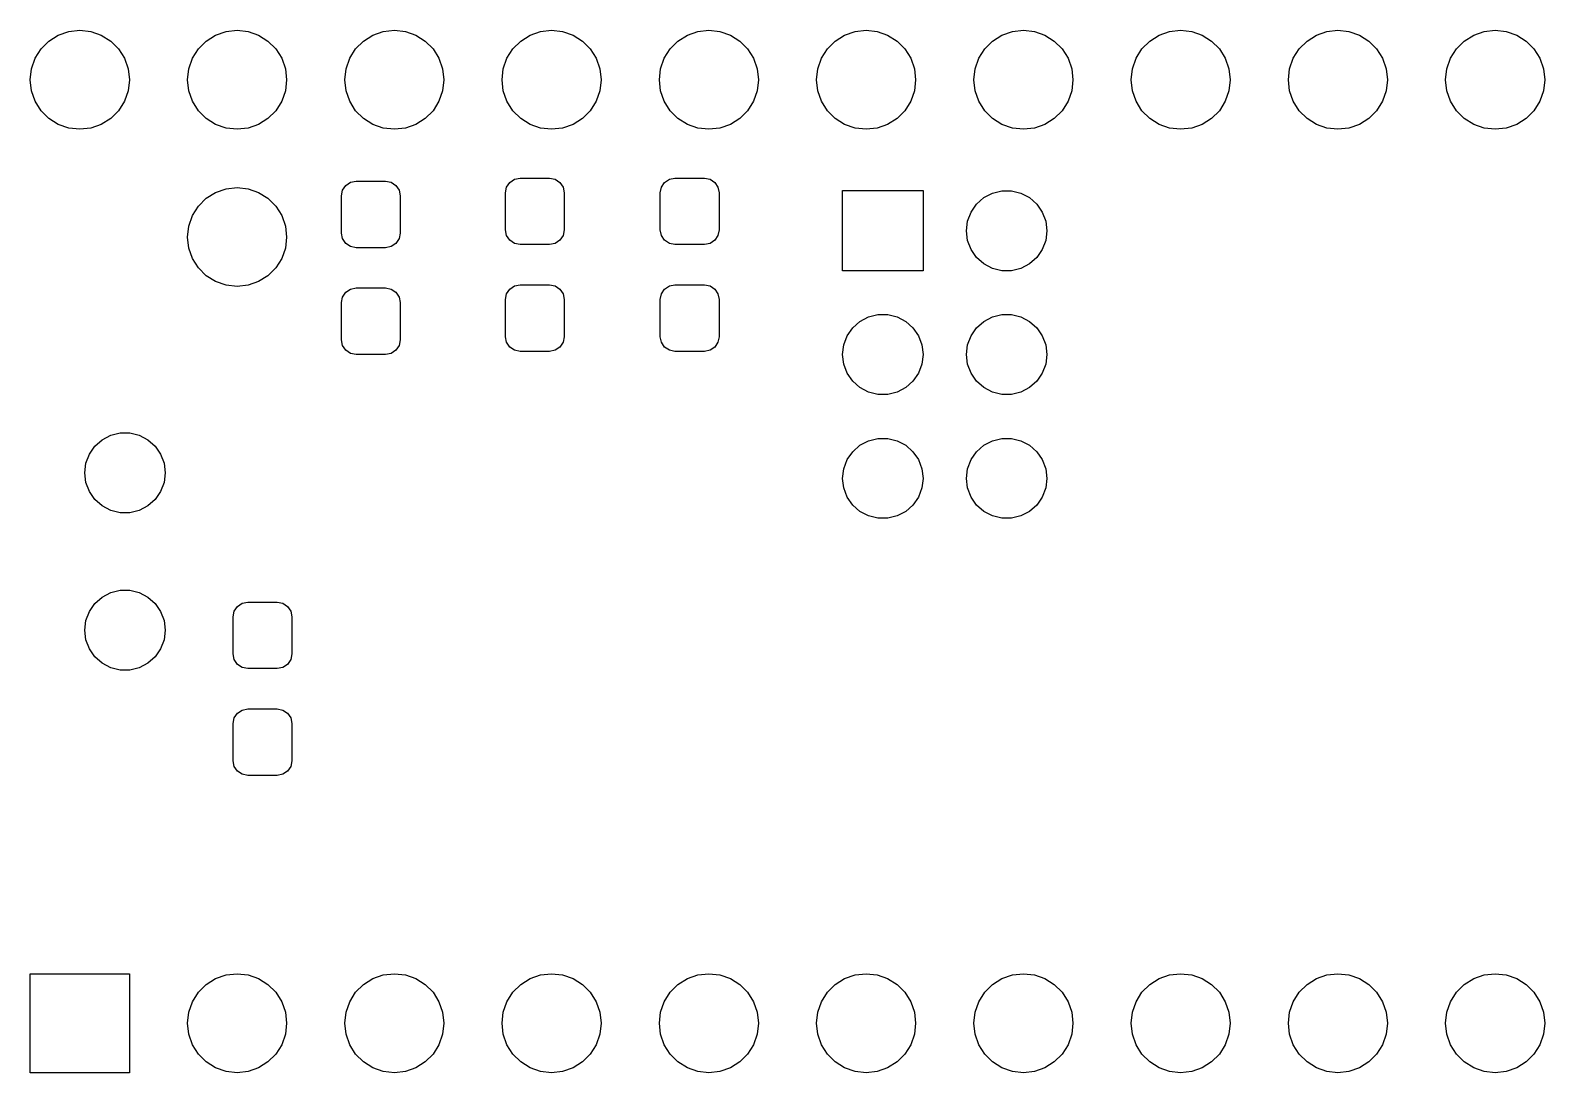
# Model space of a CAD drawing. Extents: x 281 to 540, y -238 to -79.
# Drawn here: x 280.81 to 305.27, y -162.8 to -145.96 of the extents above; entities that cross this region are included whole.
import ezdxf

# ---------------------------------------------------------------- set-up
doc = ezdxf.new("R2010")
doc.units = 0
doc.layers.add('BLACK', color=7, linetype='CONTINUOUS')

msp = doc.modelspace()

# ---------------------------------------------------------------- linework, layer by layer
at = {"layer": 'BLACK', "linetype": 'CONTINUOUS'}
for p, q in [((281.262893, -146.039225), (281.431983, -145.980058)), ((281.431983, -145.980058), (281.61, -145.96)), ((281.61, -145.96), (281.788017, -145.980058)), ((281.788017, -145.980058), (281.957107, -146.039225)), ((283.802893, -146.039225), (283.971983, -145.980058)), ((283.971983, -145.980058), (284.15, -145.96)), ((284.15, -145.96), (284.328017, -145.980058)), ((284.328017, -145.980058), (284.497107, -146.039225)), ((286.342893, -146.039225), (286.511983, -145.980058)), ((286.511983, -145.980058), (286.69, -145.96)), ((286.69, -145.96), (286.868017, -145.980058)), ((286.868017, -145.980058), (287.037107, -146.039225)), ((288.882893, -146.039225), (289.051983, -145.980058)), ((289.051983, -145.980058), (289.23, -145.96)), ((289.23, -145.96), (289.408017, -145.980058)), ((289.408017, -145.980058), (289.577107, -146.039225)), ((291.422893, -146.039225), (291.591983, -145.980058)), ((291.591983, -145.980058), (291.77, -145.96)), ((291.77, -145.96), (291.948017, -145.980058)), ((291.948017, -145.980058), (292.117107, -146.039225)), ((293.962893, -146.039225), (294.131983, -145.980058)), ((294.131983, -145.980058), (294.31, -145.96)), ((294.31, -145.96), (294.488017, -145.980058)), ((294.488017, -145.980058), (294.657107, -146.039225)), ((296.502893, -146.039225), (296.671983, -145.980058)), ((296.671983, -145.980058), (296.85, -145.96)), ((296.85, -145.96), (297.028017, -145.980058)), ((297.028017, -145.980058), (297.197107, -146.039225)), ((299.042893, -146.039225), (299.211983, -145.980058)), ((299.211983, -145.980058), (299.39, -145.96)), ((299.39, -145.96), (299.568017, -145.980058)), ((299.568017, -145.980058), (299.737107, -146.039225)), ((301.582893, -146.039225), (301.751983, -145.980058)), ((301.751983, -145.980058), (301.93, -145.96)), ((301.93, -145.96), (302.108017, -145.980058)), ((302.108017, -145.980058), (302.277107, -146.039225)), ((304.122893, -146.039225), (304.291983, -145.980058)), ((304.291983, -145.980058), (304.47, -145.96)), ((304.47, -145.96), (304.648017, -145.980058)), ((304.648017, -145.980058), (304.817107, -146.039225)), ((280.889225, -146.412893), (280.984535, -146.261208)), ((280.984535, -146.261208), (281.111208, -146.134535)), ((281.111208, -146.134535), (281.262893, -146.039225)), ((281.957107, -146.039225), (282.108792, -146.134535)), ((282.108792, -146.134535), (282.235465, -146.261208)), ((282.235465, -146.261208), (282.330775, -146.412893)), ((283.429225, -146.412893), (283.524535, -146.261208)), ((283.524535, -146.261208), (283.651208, -146.134535)), ((283.651208, -146.134535), (283.802893, -146.039225)), ((284.497107, -146.039225), (284.648792, -146.134535)), ((284.648792, -146.134535), (284.775465, -146.261208)), ((284.775465, -146.261208), (284.870775, -146.412893)), ((285.969225, -146.412893), (286.064535, -146.261208)), ((286.064535, -146.261208), (286.191208, -146.134535)), ((286.191208, -146.134535), (286.342893, -146.039225)), ((287.037107, -146.039225), (287.188792, -146.134535)), ((287.188792, -146.134535), (287.315465, -146.261208)), ((287.315465, -146.261208), (287.410775, -146.412893)), ((288.509225, -146.412893), (288.604535, -146.261208)), ((288.604535, -146.261208), (288.731208, -146.134535)), ((288.731208, -146.134535), (288.882893, -146.039225)), ((289.577107, -146.039225), (289.728792, -146.134535)), ((289.728792, -146.134535), (289.855465, -146.261208)), ((289.855465, -146.261208), (289.950775, -146.412893)), ((291.049225, -146.412893), (291.144535, -146.261208)), ((291.144535, -146.261208), (291.271208, -146.134535)), ((291.271208, -146.134535), (291.422893, -146.039225)), ((292.117107, -146.039225), (292.268792, -146.134535)), ((292.268792, -146.134535), (292.395465, -146.261208)), ((292.395465, -146.261208), (292.490775, -146.412893)), ((293.589225, -146.412893), (293.684535, -146.261208)), ((293.684535, -146.261208), (293.811208, -146.134535)), ((293.811208, -146.134535), (293.962893, -146.039225)), ((294.657107, -146.039225), (294.808792, -146.134535)), ((294.808792, -146.134535), (294.935465, -146.261208)), ((294.935465, -146.261208), (295.030775, -146.412893)), ((296.129225, -146.412893), (296.224535, -146.261208)), ((296.224535, -146.261208), (296.351208, -146.134535)), ((296.351208, -146.134535), (296.502893, -146.039225)), ((297.197107, -146.039225), (297.348792, -146.134535)), ((297.348792, -146.134535), (297.475465, -146.261208)), ((297.475465, -146.261208), (297.570775, -146.412893)), ((298.669225, -146.412893), (298.764535, -146.261208)), ((298.764535, -146.261208), (298.891208, -146.134535)), ((298.891208, -146.134535), (299.042893, -146.039225)), ((299.737107, -146.039225), (299.888792, -146.134535)), ((299.888792, -146.134535), (300.015465, -146.261208)), ((300.015465, -146.261208), (300.110775, -146.412893)), ((301.209225, -146.412893), (301.304535, -146.261208)), ((301.304535, -146.261208), (301.431208, -146.134535)), ((301.431208, -146.134535), (301.582893, -146.039225)), ((302.277107, -146.039225), (302.428792, -146.134535)), ((302.428792, -146.134535), (302.555465, -146.261208)), ((302.555465, -146.261208), (302.650775, -146.412893)), ((303.749225, -146.412893), (303.844535, -146.261208)), ((303.844535, -146.261208), (303.971208, -146.134535)), ((303.971208, -146.134535), (304.122893, -146.039225)), ((304.817107, -146.039225), (304.968792, -146.134535)), ((304.968792, -146.134535), (305.095465, -146.261208)), ((305.095465, -146.261208), (305.190775, -146.412893)), ((280.830058, -146.581983), (280.889225, -146.412893)), ((282.330775, -146.412893), (282.389942, -146.581983)), ((283.370058, -146.581983), (283.429225, -146.412893)), ((284.870775, -146.412893), (284.929942, -146.581983)), ((285.910058, -146.581983), (285.969225, -146.412893)), ((287.410775, -146.412893), (287.469942, -146.581983)), ((288.450058, -146.581983), (288.509225, -146.412893)), ((289.950775, -146.412893), (290.009942, -146.581983)), ((290.990058, -146.581983), (291.049225, -146.412893)), ((292.490775, -146.412893), (292.549942, -146.581983)), ((293.530058, -146.581983), (293.589225, -146.412893)), ((295.030775, -146.412893), (295.089942, -146.581983)), ((296.070058, -146.581983), (296.129225, -146.412893)), ((297.570775, -146.412893), (297.629942, -146.581983)), ((298.610058, -146.581983), (298.669225, -146.412893)), ((300.110775, -146.412893), (300.169942, -146.581983)), ((301.150058, -146.581983), (301.209225, -146.412893)), ((302.650775, -146.412893), (302.709942, -146.581983)), ((303.690058, -146.581983), (303.749225, -146.412893)), ((305.190775, -146.412893), (305.249942, -146.581983)), ((280.81, -146.76), (280.830058, -146.581983)), ((282.389942, -146.581983), (282.41, -146.76)), ((283.35, -146.76), (283.370058, -146.581983)), ((284.929942, -146.581983), (284.95, -146.76)), ((285.89, -146.76), (285.910058, -146.581983)), ((287.469942, -146.581983), (287.49, -146.76)), ((288.43, -146.76), (288.450058, -146.581983)), ((290.009942, -146.581983), (290.03, -146.76)), ((290.97, -146.76), (290.990058, -146.581983)), ((292.549942, -146.581983), (292.57, -146.76)), ((293.51, -146.76), (293.530058, -146.581983)), ((295.089942, -146.581983), (295.11, -146.76)), ((296.05, -146.76), (296.070058, -146.581983)), ((297.629942, -146.581983), (297.65, -146.76)), ((298.59, -146.76), (298.610058, -146.581983)), ((300.169942, -146.581983), (300.19, -146.76)), ((301.13, -146.76), (301.150058, -146.581983)), ((302.709942, -146.581983), (302.73, -146.76)), ((303.67, -146.76), (303.690058, -146.581983)), ((305.249942, -146.581983), (305.27, -146.76)), ((280.830058, -146.938017), (280.81, -146.76)), ((280.889225, -147.107107), (280.830058, -146.938017)), ((282.389942, -146.938017), (282.330775, -147.107107)), ((282.41, -146.76), (282.389942, -146.938017)), ((283.370058, -146.938017), (283.35, -146.76)), ((283.429225, -147.107107), (283.370058, -146.938017)), ((284.929942, -146.938017), (284.870775, -147.107107)), ((284.95, -146.76), (284.929942, -146.938017)), ((285.910058, -146.938017), (285.89, -146.76)), ((285.969225, -147.107107), (285.910058, -146.938017)), ((287.469942, -146.938017), (287.410775, -147.107107)), ((287.49, -146.76), (287.469942, -146.938017)), ((288.450058, -146.938017), (288.43, -146.76)), ((288.509225, -147.107107), (288.450058, -146.938017)), ((290.009942, -146.938017), (289.950775, -147.107107)), ((290.03, -146.76), (290.009942, -146.938017)), ((290.990058, -146.938017), (290.97, -146.76)), ((291.049225, -147.107107), (290.990058, -146.938017)), ((292.549942, -146.938017), (292.490775, -147.107107)), ((292.57, -146.76), (292.549942, -146.938017)), ((293.530058, -146.938017), (293.51, -146.76)), ((293.589225, -147.107107), (293.530058, -146.938017)), ((295.089942, -146.938017), (295.030775, -147.107107)), ((295.11, -146.76), (295.089942, -146.938017)), ((296.070058, -146.938017), (296.05, -146.76)), ((296.129225, -147.107107), (296.070058, -146.938017)), ((297.629942, -146.938017), (297.570775, -147.107107)), ((297.65, -146.76), (297.629942, -146.938017)), ((298.610058, -146.938017), (298.59, -146.76)), ((298.669225, -147.107107), (298.610058, -146.938017)), ((300.169942, -146.938017), (300.110775, -147.107107)), ((300.19, -146.76), (300.169942, -146.938017)), ((301.150058, -146.938017), (301.13, -146.76)), ((301.209225, -147.107107), (301.150058, -146.938017)), ((302.709942, -146.938017), (302.650775, -147.107107)), ((302.73, -146.76), (302.709942, -146.938017)), ((303.690058, -146.938017), (303.67, -146.76)), ((303.749225, -147.107107), (303.690058, -146.938017)), ((305.249942, -146.938017), (305.190775, -147.107107)), ((305.27, -146.76), (305.249942, -146.938017)), ((280.984535, -147.258792), (280.889225, -147.107107)), ((282.330775, -147.107107), (282.235465, -147.258792)), ((283.524535, -147.258792), (283.429225, -147.107107)), ((284.870775, -147.107107), (284.775465, -147.258792)), ((286.064535, -147.258792), (285.969225, -147.107107)), ((287.410775, -147.107107), (287.315465, -147.258792)), ((288.604535, -147.258792), (288.509225, -147.107107)), ((289.950775, -147.107107), (289.855465, -147.258792)), ((291.144535, -147.258792), (291.049225, -147.107107)), ((292.490775, -147.107107), (292.395465, -147.258792)), ((293.684535, -147.258792), (293.589225, -147.107107)), ((295.030775, -147.107107), (294.935465, -147.258792)), ((296.224535, -147.258792), (296.129225, -147.107107)), ((297.570775, -147.107107), (297.475465, -147.258792)), ((298.764535, -147.258792), (298.669225, -147.107107)), ((300.110775, -147.107107), (300.015465, -147.258792)), ((301.304535, -147.258792), (301.209225, -147.107107)), ((302.650775, -147.107107), (302.555465, -147.258792)), ((303.844535, -147.258792), (303.749225, -147.107107)), ((305.190775, -147.107107), (305.095465, -147.258792)), ((281.111208, -147.385465), (280.984535, -147.258792)), ((281.262893, -147.480775), (281.111208, -147.385465)), ((281.431983, -147.539942), (281.262893, -147.480775)), ((281.957107, -147.480775), (281.788017, -147.539942)), ((282.108792, -147.385465), (281.957107, -147.480775)), ((282.235465, -147.258792), (282.108792, -147.385465)), ((283.651208, -147.385465), (283.524535, -147.258792)), ((283.802893, -147.480775), (283.651208, -147.385465)), ((283.971983, -147.539942), (283.802893, -147.480775)), ((284.497107, -147.480775), (284.328017, -147.539942)), ((284.648792, -147.385465), (284.497107, -147.480775)), ((284.775465, -147.258792), (284.648792, -147.385465)), ((286.191208, -147.385465), (286.064535, -147.258792)), ((286.342893, -147.480775), (286.191208, -147.385465)), ((286.511983, -147.539942), (286.342893, -147.480775)), ((287.037107, -147.480775), (286.868017, -147.539942)), ((287.188792, -147.385465), (287.037107, -147.480775)), ((287.315465, -147.258792), (287.188792, -147.385465)), ((288.731208, -147.385465), (288.604535, -147.258792)), ((288.882893, -147.480775), (288.731208, -147.385465)), ((289.051983, -147.539942), (288.882893, -147.480775)), ((289.577107, -147.480775), (289.408017, -147.539942)), ((289.728792, -147.385465), (289.577107, -147.480775)), ((289.855465, -147.258792), (289.728792, -147.385465)), ((291.271208, -147.385465), (291.144535, -147.258792)), ((291.422893, -147.480775), (291.271208, -147.385465)), ((291.591983, -147.539942), (291.422893, -147.480775)), ((292.117107, -147.480775), (291.948017, -147.539942)), ((292.268792, -147.385465), (292.117107, -147.480775)), ((292.395465, -147.258792), (292.268792, -147.385465)), ((293.811208, -147.385465), (293.684535, -147.258792)), ((293.962893, -147.480775), (293.811208, -147.385465)), ((294.131983, -147.539942), (293.962893, -147.480775)), ((294.657107, -147.480775), (294.488017, -147.539942)), ((294.808792, -147.385465), (294.657107, -147.480775)), ((294.935465, -147.258792), (294.808792, -147.385465)), ((296.351208, -147.385465), (296.224535, -147.258792)), ((296.502893, -147.480775), (296.351208, -147.385465)), ((296.671983, -147.539942), (296.502893, -147.480775)), ((297.197107, -147.480775), (297.028017, -147.539942)), ((297.348792, -147.385465), (297.197107, -147.480775)), ((297.475465, -147.258792), (297.348792, -147.385465)), ((298.891208, -147.385465), (298.764535, -147.258792)), ((299.042893, -147.480775), (298.891208, -147.385465)), ((299.211983, -147.539942), (299.042893, -147.480775)), ((299.737107, -147.480775), (299.568017, -147.539942)), ((299.888792, -147.385465), (299.737107, -147.480775)), ((300.015465, -147.258792), (299.888792, -147.385465)), ((301.431208, -147.385465), (301.304535, -147.258792)), ((301.582893, -147.480775), (301.431208, -147.385465)), ((301.751983, -147.539942), (301.582893, -147.480775)), ((302.277107, -147.480775), (302.108017, -147.539942)), ((302.428792, -147.385465), (302.277107, -147.480775)), ((302.555465, -147.258792), (302.428792, -147.385465)), ((303.971208, -147.385465), (303.844535, -147.258792)), ((304.122893, -147.480775), (303.971208, -147.385465)), ((304.291983, -147.539942), (304.122893, -147.480775)), ((304.817107, -147.480775), (304.648017, -147.539942)), ((304.968792, -147.385465), (304.817107, -147.480775)), ((305.095465, -147.258792), (304.968792, -147.385465)), ((281.61, -147.56), (281.431983, -147.539942)), ((281.788017, -147.539942), (281.61, -147.56)), ((284.15, -147.56), (283.971983, -147.539942)), ((284.328017, -147.539942), (284.15, -147.56)), ((286.69, -147.56), (286.511983, -147.539942)), ((286.868017, -147.539942), (286.69, -147.56)), ((289.23, -147.56), (289.051983, -147.539942)), ((289.408017, -147.539942), (289.23, -147.56)), ((291.77, -147.56), (291.591983, -147.539942)), ((291.948017, -147.539942), (291.77, -147.56)), ((294.31, -147.56), (294.131983, -147.539942)), ((294.488017, -147.539942), (294.31, -147.56)), ((296.85, -147.56), (296.671983, -147.539942)), ((297.028017, -147.539942), (296.85, -147.56)), ((299.39, -147.56), (299.211983, -147.539942)), ((299.568017, -147.539942), (299.39, -147.56)), ((301.93, -147.56), (301.751983, -147.539942)), ((302.108017, -147.539942), (301.93, -147.56)), ((304.47, -147.56), (304.291983, -147.539942)), ((304.648017, -147.539942), (304.47, -147.56)), ((285.853079, -148.544113), (285.904562, -148.467062)), ((285.904562, -148.467062), (285.981613, -148.415579)), ((285.981613, -148.415579), (286.0725, -148.3975)), ((286.0725, -148.3975), (286.5475, -148.3975)), ((286.5475, -148.3975), (286.638387, -148.415579)), ((286.638387, -148.415579), (286.715438, -148.467062)), ((286.715438, -148.467062), (286.766921, -148.544113)), ((288.503079, -148.494113), (288.554562, -148.417062)), ((288.554562, -148.417062), (288.631613, -148.365579)), ((288.631613, -148.365579), (288.7225, -148.3475)), ((288.7225, -148.3475), (289.1975, -148.3475)), ((289.1975, -148.3475), (289.288387, -148.365579)), ((289.288387, -148.365579), (289.365438, -148.417062)), ((289.365438, -148.417062), (289.416921, -148.494113)), ((291.003079, -148.494113), (291.054562, -148.417062)), ((291.054562, -148.417062), (291.131613, -148.365579)), ((291.131613, -148.365579), (291.2225, -148.3475)), ((291.2225, -148.3475), (291.6975, -148.3475)), ((291.6975, -148.3475), (291.788387, -148.365579)), ((291.788387, -148.365579), (291.865438, -148.417062)), ((291.865438, -148.417062), (291.916921, -148.494113)), ((283.524535, -148.801208), (283.651208, -148.674535)), ((283.651208, -148.674535), (283.802893, -148.579225)), ((283.802893, -148.579225), (283.971983, -148.520058)), ((283.971983, -148.520058), (284.15, -148.5)), ((284.15, -148.5), (284.328017, -148.520058)), ((284.328017, -148.520058), (284.497107, -148.579225)), ((284.497107, -148.579225), (284.648792, -148.674535)), ((284.648792, -148.674535), (284.775465, -148.801208)), ((285.835, -148.635), (285.853079, -148.544113)), ((285.835, -149.235), (285.835, -148.635)), ((286.766921, -148.544113), (286.785, -148.635)), ((286.785, -148.635), (286.785, -149.235)), ((288.485, -148.585), (288.503079, -148.494113)), ((288.485, -149.185), (288.485, -148.585)), ((289.416921, -148.494113), (289.435, -148.585)), ((289.435, -148.585), (289.435, -149.185)), ((290.985, -148.585), (291.003079, -148.494113)), ((290.985, -149.185), (290.985, -148.585)), ((291.916921, -148.494113), (291.935, -148.585)), ((291.935, -148.585), (291.935, -149.185)), ((293.93, -149.8484), (293.93, -148.5484)), ((293.93, -148.5484), (295.23, -148.5484)), ((295.23, -148.5484), (295.23, -149.8484)), ((296.093468, -148.76737), (296.210758, -148.66346)), ((296.210758, -148.66346), (296.349507, -148.590639)), ((296.349507, -148.590639), (296.501651, -148.553139)), ((296.501651, -148.553139), (296.658349, -148.553139)), ((296.658349, -148.553139), (296.810493, -148.590639)), ((296.810493, -148.590639), (296.949242, -148.66346)), ((296.949242, -148.66346), (297.066532, -148.76737)), ((283.370058, -149.121983), (283.429225, -148.952893)), ((283.429225, -148.952893), (283.524535, -148.801208)), ((284.775465, -148.801208), (284.870775, -148.952893)), ((284.870775, -148.952893), (284.929942, -149.121983)), ((295.948888, -149.042845), (296.004454, -148.89633)), ((296.004454, -148.89633), (296.093468, -148.76737)), ((297.066532, -148.76737), (297.155546, -148.89633)), ((297.155546, -148.89633), (297.211112, -149.042845)), ((283.35, -149.3), (283.370058, -149.121983)), ((284.929942, -149.121983), (284.95, -149.3)), ((288.503079, -149.275887), (288.485, -149.185)), ((289.435, -149.185), (289.416921, -149.275887)), ((291.003079, -149.275887), (290.985, -149.185)), ((291.935, -149.185), (291.916921, -149.275887)), ((295.93, -149.1984), (295.948888, -149.042845)), ((295.948888, -149.353955), (295.93, -149.1984)), ((297.211112, -149.042845), (297.23, -149.1984)), ((297.23, -149.1984), (297.211112, -149.353955)), ((283.370058, -149.478017), (283.35, -149.3)), ((284.95, -149.3), (284.929942, -149.478017)), ((285.853079, -149.325887), (285.835, -149.235)), ((285.904562, -149.402938), (285.853079, -149.325887)), ((285.981613, -149.454421), (285.904562, -149.402938)), ((286.715438, -149.402938), (286.638387, -149.454421)), ((286.766921, -149.325887), (286.715438, -149.402938)), ((286.785, -149.235), (286.766921, -149.325887)), ((288.554562, -149.352938), (288.503079, -149.275887)), ((288.631613, -149.404421), (288.554562, -149.352938)), ((288.7225, -149.4225), (288.631613, -149.404421)), ((289.1975, -149.4225), (288.7225, -149.4225)), ((289.288387, -149.404421), (289.1975, -149.4225)), ((289.365438, -149.352938), (289.288387, -149.404421)), ((289.416921, -149.275887), (289.365438, -149.352938)), ((291.054562, -149.352938), (291.003079, -149.275887)), ((291.131613, -149.404421), (291.054562, -149.352938)), ((291.2225, -149.4225), (291.131613, -149.404421)), ((291.6975, -149.4225), (291.2225, -149.4225)), ((291.788387, -149.404421), (291.6975, -149.4225)), ((291.865438, -149.352938), (291.788387, -149.404421)), ((291.916921, -149.275887), (291.865438, -149.352938)), ((296.004454, -149.50047), (295.948888, -149.353955)), ((297.211112, -149.353955), (297.155546, -149.50047)), ((283.429225, -149.647107), (283.370058, -149.478017)), ((283.524535, -149.798792), (283.429225, -149.647107)), ((284.870775, -149.647107), (284.775465, -149.798792)), ((284.929942, -149.478017), (284.870775, -149.647107)), ((286.0725, -149.4725), (285.981613, -149.454421)), ((286.5475, -149.4725), (286.0725, -149.4725)), ((286.638387, -149.454421), (286.5475, -149.4725)), ((296.093468, -149.62943), (296.004454, -149.50047)), ((296.210758, -149.73334), (296.093468, -149.62943)), ((297.066532, -149.62943), (296.949242, -149.73334)), ((297.155546, -149.50047), (297.066532, -149.62943)), ((283.651208, -149.925465), (283.524535, -149.798792)), ((283.802893, -150.020775), (283.651208, -149.925465)), ((284.648792, -149.925465), (284.497107, -150.020775)), ((284.775465, -149.798792), (284.648792, -149.925465)), ((295.23, -149.8484), (293.93, -149.8484)), ((296.349507, -149.806161), (296.210758, -149.73334)), ((296.501651, -149.843661), (296.349507, -149.806161)), ((296.658349, -149.843661), (296.501651, -149.843661)), ((296.810493, -149.806161), (296.658349, -149.843661)), ((296.949242, -149.73334), (296.810493, -149.806161)), ((283.971983, -150.079942), (283.802893, -150.020775)), ((284.15, -150.1), (283.971983, -150.079942)), ((284.328017, -150.079942), (284.15, -150.1)), ((284.497107, -150.020775), (284.328017, -150.079942)), ((285.904562, -150.192062), (285.981613, -150.140579)), ((285.981613, -150.140579), (286.0725, -150.1225)), ((286.0725, -150.1225), (286.5475, -150.1225)), ((286.5475, -150.1225), (286.638387, -150.140579)), ((286.638387, -150.140579), (286.715438, -150.192062)), ((288.503079, -150.219113), (288.554562, -150.142062)), ((288.554562, -150.142062), (288.631613, -150.090579)), ((288.631613, -150.090579), (288.7225, -150.0725)), ((288.7225, -150.0725), (289.1975, -150.0725)), ((289.1975, -150.0725), (289.288387, -150.090579)), ((289.288387, -150.090579), (289.365438, -150.142062)), ((289.365438, -150.142062), (289.416921, -150.219113)), ((291.003079, -150.219113), (291.054562, -150.142062)), ((291.054562, -150.142062), (291.131613, -150.090579)), ((291.131613, -150.090579), (291.2225, -150.0725)), ((291.2225, -150.0725), (291.6975, -150.0725)), ((291.6975, -150.0725), (291.788387, -150.090579)), ((291.788387, -150.090579), (291.865438, -150.142062)), ((291.865438, -150.142062), (291.916921, -150.219113)), ((285.835, -150.36), (285.853079, -150.269113)), ((285.835, -150.96), (285.835, -150.36)), ((285.853079, -150.269113), (285.904562, -150.192062)), ((286.715438, -150.192062), (286.766921, -150.269113)), ((286.766921, -150.269113), (286.785, -150.36)), ((286.785, -150.36), (286.785, -150.96)), ((288.485, -150.31), (288.503079, -150.219113)), ((288.485, -150.91), (288.485, -150.31)), ((289.416921, -150.219113), (289.435, -150.31)), ((289.435, -150.31), (289.435, -150.91)), ((290.985, -150.31), (291.003079, -150.219113)), ((290.985, -150.91), (290.985, -150.31)), ((291.916921, -150.219113), (291.935, -150.31)), ((291.935, -150.31), (291.935, -150.91)), ((294.093468, -150.76737), (294.210758, -150.66346)), ((294.210758, -150.66346), (294.349507, -150.590639)), ((294.349507, -150.590639), (294.501651, -150.553139)), ((294.501651, -150.553139), (294.658349, -150.553139)), ((294.658349, -150.553139), (294.810493, -150.590639)), ((294.810493, -150.590639), (294.949242, -150.66346)), ((294.949242, -150.66346), (295.066532, -150.76737)), ((296.093468, -150.76737), (296.210758, -150.66346)), ((296.210758, -150.66346), (296.349507, -150.590639)), ((296.349507, -150.590639), (296.501651, -150.553139)), ((296.501651, -150.553139), (296.658349, -150.553139)), ((296.658349, -150.553139), (296.810493, -150.590639)), ((296.810493, -150.590639), (296.949242, -150.66346)), ((296.949242, -150.66346), (297.066532, -150.76737)), ((288.503079, -151.000887), (288.485, -150.91)), ((289.435, -150.91), (289.416921, -151.000887)), ((291.003079, -151.000887), (290.985, -150.91)), ((291.935, -150.91), (291.916921, -151.000887)), ((293.948888, -151.042845), (294.004454, -150.89633)), ((294.004454, -150.89633), (294.093468, -150.76737)), ((295.066532, -150.76737), (295.155546, -150.89633)), ((295.155546, -150.89633), (295.211112, -151.042845)), ((295.948888, -151.042845), (296.004454, -150.89633)), ((296.004454, -150.89633), (296.093468, -150.76737)), ((297.066532, -150.76737), (297.155546, -150.89633)), ((297.155546, -150.89633), (297.211112, -151.042845)), ((285.853079, -151.050887), (285.835, -150.96)), ((285.904562, -151.127938), (285.853079, -151.050887)), ((285.981613, -151.179421), (285.904562, -151.127938)), ((286.715438, -151.127938), (286.638387, -151.179421)), ((286.766921, -151.050887), (286.715438, -151.127938)), ((286.785, -150.96), (286.766921, -151.050887)), ((288.554562, -151.077938), (288.503079, -151.000887)), ((288.631613, -151.129421), (288.554562, -151.077938)), ((288.7225, -151.1475), (288.631613, -151.129421)), ((289.1975, -151.1475), (288.7225, -151.1475)), ((289.288387, -151.129421), (289.1975, -151.1475)), ((289.365438, -151.077938), (289.288387, -151.129421)), ((289.416921, -151.000887), (289.365438, -151.077938)), ((291.054562, -151.077938), (291.003079, -151.000887)), ((291.131613, -151.129421), (291.054562, -151.077938)), ((291.2225, -151.1475), (291.131613, -151.129421)), ((291.6975, -151.1475), (291.2225, -151.1475)), ((291.788387, -151.129421), (291.6975, -151.1475)), ((291.865438, -151.077938), (291.788387, -151.129421)), ((291.916921, -151.000887), (291.865438, -151.077938)), ((293.93, -151.1984), (293.948888, -151.042845)), ((295.211112, -151.042845), (295.23, -151.1984)), ((295.93, -151.1984), (295.948888, -151.042845)), ((297.211112, -151.042845), (297.23, -151.1984)), ((286.0725, -151.1975), (285.981613, -151.179421)), ((286.5475, -151.1975), (286.0725, -151.1975)), ((286.638387, -151.179421), (286.5475, -151.1975)), ((293.948888, -151.353955), (293.93, -151.1984)), ((294.004454, -151.50047), (293.948888, -151.353955)), ((295.211112, -151.353955), (295.155546, -151.50047)), ((295.23, -151.1984), (295.211112, -151.353955)), ((295.948888, -151.353955), (295.93, -151.1984)), ((296.004454, -151.50047), (295.948888, -151.353955)), ((297.211112, -151.353955), (297.155546, -151.50047)), ((297.23, -151.1984), (297.211112, -151.353955)), ((294.093468, -151.62943), (294.004454, -151.50047)), ((294.210758, -151.73334), (294.093468, -151.62943)), ((295.066532, -151.62943), (294.949242, -151.73334)), ((295.155546, -151.50047), (295.066532, -151.62943)), ((296.093468, -151.62943), (296.004454, -151.50047)), ((296.210758, -151.73334), (296.093468, -151.62943)), ((297.066532, -151.62943), (296.949242, -151.73334)), ((297.155546, -151.50047), (297.066532, -151.62943)), ((294.349507, -151.806161), (294.210758, -151.73334)), ((294.501651, -151.843661), (294.349507, -151.806161)), ((294.658349, -151.843661), (294.501651, -151.843661)), ((294.810493, -151.806161), (294.658349, -151.843661)), ((294.949242, -151.73334), (294.810493, -151.806161)), ((296.349507, -151.806161), (296.210758, -151.73334)), ((296.501651, -151.843661), (296.349507, -151.806161)), ((296.658349, -151.843661), (296.501651, -151.843661)), ((296.810493, -151.806161), (296.658349, -151.843661)), ((296.949242, -151.73334), (296.810493, -151.806161)), ((281.853468, -152.67897), (281.970758, -152.57506)), ((281.970758, -152.57506), (282.109507, -152.502239)), ((282.109507, -152.502239), (282.261651, -152.464739)), ((282.261651, -152.464739), (282.418349, -152.464739)), ((282.418349, -152.464739), (282.570493, -152.502239)), ((282.570493, -152.502239), (282.709242, -152.57506)), ((282.709242, -152.57506), (282.826532, -152.67897)), ((294.210758, -152.66346), (294.349507, -152.590639)), ((294.349507, -152.590639), (294.501651, -152.553139)), ((294.501651, -152.553139), (294.658349, -152.553139)), ((294.658349, -152.553139), (294.810493, -152.590639)), ((294.810493, -152.590639), (294.949242, -152.66346)), ((296.210758, -152.66346), (296.349507, -152.590639)), ((296.349507, -152.590639), (296.501651, -152.553139)), ((296.501651, -152.553139), (296.658349, -152.553139)), ((296.658349, -152.553139), (296.810493, -152.590639)), ((296.810493, -152.590639), (296.949242, -152.66346)), ((281.708888, -152.954445), (281.764454, -152.80793)), ((281.764454, -152.80793), (281.853468, -152.67897)), ((282.826532, -152.67897), (282.915546, -152.80793)), ((282.915546, -152.80793), (282.971112, -152.954445)), ((294.004454, -152.89633), (294.093468, -152.76737)), ((294.093468, -152.76737), (294.210758, -152.66346)), ((294.949242, -152.66346), (295.066532, -152.76737)), ((295.066532, -152.76737), (295.155546, -152.89633)), ((296.004454, -152.89633), (296.093468, -152.76737)), ((296.093468, -152.76737), (296.210758, -152.66346)), ((296.949242, -152.66346), (297.066532, -152.76737)), ((297.066532, -152.76737), (297.155546, -152.89633)), ((281.69, -153.11), (281.708888, -152.954445)), ((281.708888, -153.265555), (281.69, -153.11)), ((282.971112, -152.954445), (282.99, -153.11)), ((282.99, -153.11), (282.971112, -153.265555)), ((293.93, -153.1984), (293.948888, -153.042845)), ((293.948888, -153.042845), (294.004454, -152.89633)), ((295.155546, -152.89633), (295.211112, -153.042845)), ((295.211112, -153.042845), (295.23, -153.1984)), ((295.93, -153.1984), (295.948888, -153.042845)), ((295.948888, -153.042845), (296.004454, -152.89633)), ((297.155546, -152.89633), (297.211112, -153.042845)), ((297.211112, -153.042845), (297.23, -153.1984)), ((281.764454, -153.41207), (281.708888, -153.265555)), ((282.971112, -153.265555), (282.915546, -153.41207)), ((293.948888, -153.353955), (293.93, -153.1984)), ((294.004454, -153.50047), (293.948888, -153.353955)), ((295.211112, -153.353955), (295.155546, -153.50047)), ((295.23, -153.1984), (295.211112, -153.353955)), ((295.948888, -153.353955), (295.93, -153.1984)), ((296.004454, -153.50047), (295.948888, -153.353955)), ((297.211112, -153.353955), (297.155546, -153.50047)), ((297.23, -153.1984), (297.211112, -153.353955)), ((281.853468, -153.54103), (281.764454, -153.41207)), ((281.970758, -153.64494), (281.853468, -153.54103)), ((282.826532, -153.54103), (282.709242, -153.64494)), ((282.915546, -153.41207), (282.826532, -153.54103)), ((294.093468, -153.62943), (294.004454, -153.50047)), ((295.155546, -153.50047), (295.066532, -153.62943)), ((296.093468, -153.62943), (296.004454, -153.50047)), ((297.155546, -153.50047), (297.066532, -153.62943)), ((282.109507, -153.717761), (281.970758, -153.64494)), ((282.261651, -153.755261), (282.109507, -153.717761)), ((282.418349, -153.755261), (282.261651, -153.755261)), ((282.570493, -153.717761), (282.418349, -153.755261)), ((282.709242, -153.64494), (282.570493, -153.717761)), ((294.210758, -153.73334), (294.093468, -153.62943)), ((294.349507, -153.806161), (294.210758, -153.73334)), ((294.501651, -153.843661), (294.349507, -153.806161)), ((294.658349, -153.843661), (294.501651, -153.843661)), ((294.810493, -153.806161), (294.658349, -153.843661)), ((294.949242, -153.73334), (294.810493, -153.806161)), ((295.066532, -153.62943), (294.949242, -153.73334)), ((296.210758, -153.73334), (296.093468, -153.62943)), ((296.349507, -153.806161), (296.210758, -153.73334)), ((296.501651, -153.843661), (296.349507, -153.806161)), ((296.658349, -153.843661), (296.501651, -153.843661)), ((296.810493, -153.806161), (296.658349, -153.843661)), ((296.949242, -153.73334), (296.810493, -153.806161)), ((297.066532, -153.62943), (296.949242, -153.73334)), ((281.970758, -155.11506), (282.109507, -155.042239)), ((282.109507, -155.042239), (282.261651, -155.004739)), ((282.261651, -155.004739), (282.418349, -155.004739)), ((282.418349, -155.004739), (282.570493, -155.042239)), ((282.570493, -155.042239), (282.709242, -155.11506)), ((281.764454, -155.34793), (281.853468, -155.21897)), ((281.853468, -155.21897), (281.970758, -155.11506)), ((282.709242, -155.11506), (282.826532, -155.21897)), ((282.826532, -155.21897), (282.915546, -155.34793)), ((284.103079, -155.344113), (284.154562, -155.267062)), ((284.154562, -155.267062), (284.231613, -155.215579)), ((284.231613, -155.215579), (284.3225, -155.1975)), ((284.3225, -155.1975), (284.7975, -155.1975)), ((284.7975, -155.1975), (284.888387, -155.215579)), ((284.888387, -155.215579), (284.965438, -155.267062)), ((284.965438, -155.267062), (285.016921, -155.344113)), ((281.69, -155.65), (281.708888, -155.494445)), ((281.708888, -155.494445), (281.764454, -155.34793)), ((282.915546, -155.34793), (282.971112, -155.494445)), ((282.971112, -155.494445), (282.99, -155.65)), ((284.085, -155.435), (284.103079, -155.344113)), ((284.085, -156.035), (284.085, -155.435)), ((285.016921, -155.344113), (285.035, -155.435)), ((285.035, -155.435), (285.035, -156.035)), ((281.708888, -155.805555), (281.69, -155.65)), ((281.764454, -155.95207), (281.708888, -155.805555)), ((282.971112, -155.805555), (282.915546, -155.95207)), ((282.99, -155.65), (282.971112, -155.805555)), ((281.853468, -156.08103), (281.764454, -155.95207)), ((282.915546, -155.95207), (282.826532, -156.08103)), ((284.103079, -156.125887), (284.085, -156.035)), ((285.035, -156.035), (285.016921, -156.125887)), ((281.970758, -156.18494), (281.853468, -156.08103)), ((282.109507, -156.257761), (281.970758, -156.18494)), ((282.261651, -156.295261), (282.109507, -156.257761)), ((282.418349, -156.295261), (282.261651, -156.295261)), ((282.570493, -156.257761), (282.418349, -156.295261)), ((282.709242, -156.18494), (282.570493, -156.257761)), ((282.826532, -156.08103), (282.709242, -156.18494)), ((284.154562, -156.202938), (284.103079, -156.125887)), ((284.231613, -156.254421), (284.154562, -156.202938)), ((284.3225, -156.2725), (284.231613, -156.254421)), ((284.7975, -156.2725), (284.3225, -156.2725)), ((284.888387, -156.254421), (284.7975, -156.2725)), ((284.965438, -156.202938), (284.888387, -156.254421)), ((285.016921, -156.125887), (284.965438, -156.202938)), ((284.103079, -157.069113), (284.154562, -156.992062)), ((284.154562, -156.992062), (284.231613, -156.940579)), ((284.231613, -156.940579), (284.3225, -156.9225)), ((284.3225, -156.9225), (284.7975, -156.9225)), ((284.7975, -156.9225), (284.888387, -156.940579)), ((284.888387, -156.940579), (284.965438, -156.992062)), ((284.965438, -156.992062), (285.016921, -157.069113)), ((284.085, -157.16), (284.103079, -157.069113)), ((284.085, -157.76), (284.085, -157.16)), ((285.016921, -157.069113), (285.035, -157.16)), ((285.035, -157.16), (285.035, -157.76)), ((284.103079, -157.850887), (284.085, -157.76)), ((285.035, -157.76), (285.016921, -157.850887)), ((284.154562, -157.927938), (284.103079, -157.850887)), ((284.231613, -157.979421), (284.154562, -157.927938)), ((284.3225, -157.9975), (284.231613, -157.979421)), ((284.7975, -157.9975), (284.3225, -157.9975)), ((284.888387, -157.979421), (284.7975, -157.9975)), ((284.965438, -157.927938), (284.888387, -157.979421)), ((285.016921, -157.850887), (284.965438, -157.927938)), ((280.81, -162.8), (280.81, -161.2)), ((280.81, -161.2), (282.41, -161.2)), ((282.41, -161.2), (282.41, -162.8)), ((283.524535, -161.501208), (283.651208, -161.374535)), ((283.651208, -161.374535), (283.802893, -161.279225)), ((283.802893, -161.279225), (283.971983, -161.220058)), ((283.971983, -161.220058), (284.15, -161.2)), ((284.15, -161.2), (284.328017, -161.220058)), ((284.328017, -161.220058), (284.497107, -161.279225)), ((284.497107, -161.279225), (284.648792, -161.374535)), ((284.648792, -161.374535), (284.775465, -161.501208)), ((286.064535, -161.501208), (286.191208, -161.374535)), ((286.191208, -161.374535), (286.342893, -161.279225)), ((286.342893, -161.279225), (286.511983, -161.220058)), ((286.511983, -161.220058), (286.69, -161.2)), ((286.69, -161.2), (286.868017, -161.220058)), ((286.868017, -161.220058), (287.037107, -161.279225)), ((287.037107, -161.279225), (287.188792, -161.374535)), ((287.188792, -161.374535), (287.315465, -161.501208)), ((288.604535, -161.501208), (288.731208, -161.374535)), ((288.731208, -161.374535), (288.882893, -161.279225)), ((288.882893, -161.279225), (289.051983, -161.220058)), ((289.051983, -161.220058), (289.23, -161.2)), ((289.23, -161.2), (289.408017, -161.220058)), ((289.408017, -161.220058), (289.577107, -161.279225)), ((289.577107, -161.279225), (289.728792, -161.374535)), ((289.728792, -161.374535), (289.855465, -161.501208)), ((291.144535, -161.501208), (291.271208, -161.374535)), ((291.271208, -161.374535), (291.422893, -161.279225)), ((291.422893, -161.279225), (291.591983, -161.220058)), ((291.591983, -161.220058), (291.77, -161.2)), ((291.77, -161.2), (291.948017, -161.220058)), ((291.948017, -161.220058), (292.117107, -161.279225)), ((292.117107, -161.279225), (292.268792, -161.374535)), ((292.268792, -161.374535), (292.395465, -161.501208)), ((293.684535, -161.501208), (293.811208, -161.374535)), ((293.811208, -161.374535), (293.962893, -161.279225)), ((293.962893, -161.279225), (294.131983, -161.220058)), ((294.131983, -161.220058), (294.31, -161.2)), ((294.31, -161.2), (294.488017, -161.220058)), ((294.488017, -161.220058), (294.657107, -161.279225)), ((294.657107, -161.279225), (294.808792, -161.374535)), ((294.808792, -161.374535), (294.935465, -161.501208)), ((296.224535, -161.501208), (296.351208, -161.374535)), ((296.351208, -161.374535), (296.502893, -161.279225)), ((296.502893, -161.279225), (296.671983, -161.220058)), ((296.671983, -161.220058), (296.85, -161.2)), ((296.85, -161.2), (297.028017, -161.220058)), ((297.028017, -161.220058), (297.197107, -161.279225)), ((297.197107, -161.279225), (297.348792, -161.374535)), ((297.348792, -161.374535), (297.475465, -161.501208)), ((298.764535, -161.501208), (298.891208, -161.374535)), ((298.891208, -161.374535), (299.042893, -161.279225)), ((299.042893, -161.279225), (299.211983, -161.220058)), ((299.211983, -161.220058), (299.39, -161.2)), ((299.39, -161.2), (299.568017, -161.220058)), ((299.568017, -161.220058), (299.737107, -161.279225)), ((299.737107, -161.279225), (299.888792, -161.374535)), ((299.888792, -161.374535), (300.015465, -161.501208)), ((301.304535, -161.501208), (301.431208, -161.374535)), ((301.431208, -161.374535), (301.582893, -161.279225)), ((301.582893, -161.279225), (301.751983, -161.220058)), ((301.751983, -161.220058), (301.93, -161.2)), ((301.93, -161.2), (302.108017, -161.220058)), ((302.108017, -161.220058), (302.277107, -161.279225)), ((302.277107, -161.279225), (302.428792, -161.374535)), ((302.428792, -161.374535), (302.555465, -161.501208)), ((303.844535, -161.501208), (303.971208, -161.374535)), ((303.971208, -161.374535), (304.122893, -161.279225)), ((304.122893, -161.279225), (304.291983, -161.220058)), ((304.291983, -161.220058), (304.47, -161.2)), ((304.47, -161.2), (304.648017, -161.220058)), ((304.648017, -161.220058), (304.817107, -161.279225)), ((304.817107, -161.279225), (304.968792, -161.374535)), ((304.968792, -161.374535), (305.095465, -161.501208)), ((283.370058, -161.821983), (283.429225, -161.652893)), ((283.429225, -161.652893), (283.524535, -161.501208)), ((284.775465, -161.501208), (284.870775, -161.652893)), ((284.870775, -161.652893), (284.929942, -161.821983)), ((285.910058, -161.821983), (285.969225, -161.652893)), ((285.969225, -161.652893), (286.064535, -161.501208)), ((287.315465, -161.501208), (287.410775, -161.652893)), ((287.410775, -161.652893), (287.469942, -161.821983)), ((288.450058, -161.821983), (288.509225, -161.652893)), ((288.509225, -161.652893), (288.604535, -161.501208)), ((289.855465, -161.501208), (289.950775, -161.652893)), ((289.950775, -161.652893), (290.009942, -161.821983)), ((290.990058, -161.821983), (291.049225, -161.652893)), ((291.049225, -161.652893), (291.144535, -161.501208)), ((292.395465, -161.501208), (292.490775, -161.652893)), ((292.490775, -161.652893), (292.549942, -161.821983)), ((293.530058, -161.821983), (293.589225, -161.652893)), ((293.589225, -161.652893), (293.684535, -161.501208)), ((294.935465, -161.501208), (295.030775, -161.652893)), ((295.030775, -161.652893), (295.089942, -161.821983)), ((296.070058, -161.821983), (296.129225, -161.652893)), ((296.129225, -161.652893), (296.224535, -161.501208)), ((297.475465, -161.501208), (297.570775, -161.652893)), ((297.570775, -161.652893), (297.629942, -161.821983)), ((298.610058, -161.821983), (298.669225, -161.652893)), ((298.669225, -161.652893), (298.764535, -161.501208)), ((300.015465, -161.501208), (300.110775, -161.652893)), ((300.110775, -161.652893), (300.169942, -161.821983)), ((301.150058, -161.821983), (301.209225, -161.652893)), ((301.209225, -161.652893), (301.304535, -161.501208)), ((302.555465, -161.501208), (302.650775, -161.652893)), ((302.650775, -161.652893), (302.709942, -161.821983)), ((303.690058, -161.821983), (303.749225, -161.652893)), ((303.749225, -161.652893), (303.844535, -161.501208)), ((305.095465, -161.501208), (305.190775, -161.652893)), ((305.190775, -161.652893), (305.249942, -161.821983)), ((283.35, -162), (283.370058, -161.821983)), ((284.929942, -161.821983), (284.95, -162)), ((285.89, -162), (285.910058, -161.821983)), ((287.469942, -161.821983), (287.49, -162)), ((288.43, -162), (288.450058, -161.821983)), ((290.009942, -161.821983), (290.03, -162)), ((290.97, -162), (290.990058, -161.821983)), ((292.549942, -161.821983), (292.57, -162)), ((293.51, -162), (293.530058, -161.821983)), ((295.089942, -161.821983), (295.11, -162)), ((296.05, -162), (296.070058, -161.821983)), ((297.629942, -161.821983), (297.65, -162)), ((298.59, -162), (298.610058, -161.821983)), ((300.169942, -161.821983), (300.19, -162)), ((301.13, -162), (301.150058, -161.821983)), ((302.709942, -161.821983), (302.73, -162)), ((303.67, -162), (303.690058, -161.821983)), ((305.249942, -161.821983), (305.27, -162)), ((283.370058, -162.178017), (283.35, -162)), ((284.95, -162), (284.929942, -162.178017)), ((285.910058, -162.178017), (285.89, -162)), ((287.49, -162), (287.469942, -162.178017)), ((288.450058, -162.178017), (288.43, -162)), ((290.03, -162), (290.009942, -162.178017)), ((290.990058, -162.178017), (290.97, -162)), ((292.57, -162), (292.549942, -162.178017)), ((293.530058, -162.178017), (293.51, -162)), ((295.11, -162), (295.089942, -162.178017)), ((296.070058, -162.178017), (296.05, -162)), ((297.65, -162), (297.629942, -162.178017)), ((298.610058, -162.178017), (298.59, -162)), ((300.19, -162), (300.169942, -162.178017)), ((301.150058, -162.178017), (301.13, -162)), ((302.73, -162), (302.709942, -162.178017)), ((303.690058, -162.178017), (303.67, -162)), ((305.27, -162), (305.249942, -162.178017)), ((283.429225, -162.347107), (283.370058, -162.178017)), ((283.524535, -162.498792), (283.429225, -162.347107)), ((284.870775, -162.347107), (284.775465, -162.498792)), ((284.929942, -162.178017), (284.870775, -162.347107)), ((285.969225, -162.347107), (285.910058, -162.178017)), ((286.064535, -162.498792), (285.969225, -162.347107)), ((287.410775, -162.347107), (287.315465, -162.498792)), ((287.469942, -162.178017), (287.410775, -162.347107)), ((288.509225, -162.347107), (288.450058, -162.178017)), ((288.604535, -162.498792), (288.509225, -162.347107)), ((289.950775, -162.347107), (289.855465, -162.498792)), ((290.009942, -162.178017), (289.950775, -162.347107)), ((291.049225, -162.347107), (290.990058, -162.178017)), ((291.144535, -162.498792), (291.049225, -162.347107)), ((292.490775, -162.347107), (292.395465, -162.498792)), ((292.549942, -162.178017), (292.490775, -162.347107)), ((293.589225, -162.347107), (293.530058, -162.178017)), ((293.684535, -162.498792), (293.589225, -162.347107)), ((295.030775, -162.347107), (294.935465, -162.498792)), ((295.089942, -162.178017), (295.030775, -162.347107)), ((296.129225, -162.347107), (296.070058, -162.178017)), ((296.224535, -162.498792), (296.129225, -162.347107)), ((297.570775, -162.347107), (297.475465, -162.498792)), ((297.629942, -162.178017), (297.570775, -162.347107)), ((298.669225, -162.347107), (298.610058, -162.178017)), ((298.764535, -162.498792), (298.669225, -162.347107)), ((300.110775, -162.347107), (300.015465, -162.498792)), ((300.169942, -162.178017), (300.110775, -162.347107)), ((301.209225, -162.347107), (301.150058, -162.178017)), ((301.304535, -162.498792), (301.209225, -162.347107)), ((302.650775, -162.347107), (302.555465, -162.498792)), ((302.709942, -162.178017), (302.650775, -162.347107)), ((303.749225, -162.347107), (303.690058, -162.178017)), ((303.844535, -162.498792), (303.749225, -162.347107)), ((305.190775, -162.347107), (305.095465, -162.498792)), ((305.249942, -162.178017), (305.190775, -162.347107)), ((283.651208, -162.625465), (283.524535, -162.498792)), ((283.802893, -162.720775), (283.651208, -162.625465)), ((284.648792, -162.625465), (284.497107, -162.720775)), ((284.775465, -162.498792), (284.648792, -162.625465)), ((286.191208, -162.625465), (286.064535, -162.498792)), ((286.342893, -162.720775), (286.191208, -162.625465)), ((287.188792, -162.625465), (287.037107, -162.720775)), ((287.315465, -162.498792), (287.188792, -162.625465)), ((288.731208, -162.625465), (288.604535, -162.498792)), ((288.882893, -162.720775), (288.731208, -162.625465)), ((289.728792, -162.625465), (289.577107, -162.720775)), ((289.855465, -162.498792), (289.728792, -162.625465)), ((291.271208, -162.625465), (291.144535, -162.498792)), ((291.422893, -162.720775), (291.271208, -162.625465)), ((292.268792, -162.625465), (292.117107, -162.720775)), ((292.395465, -162.498792), (292.268792, -162.625465)), ((293.811208, -162.625465), (293.684535, -162.498792)), ((293.962893, -162.720775), (293.811208, -162.625465)), ((294.808792, -162.625465), (294.657107, -162.720775)), ((294.935465, -162.498792), (294.808792, -162.625465)), ((296.351208, -162.625465), (296.224535, -162.498792)), ((296.502893, -162.720775), (296.351208, -162.625465)), ((297.348792, -162.625465), (297.197107, -162.720775)), ((297.475465, -162.498792), (297.348792, -162.625465)), ((298.891208, -162.625465), (298.764535, -162.498792)), ((299.042893, -162.720775), (298.891208, -162.625465)), ((299.888792, -162.625465), (299.737107, -162.720775)), ((300.015465, -162.498792), (299.888792, -162.625465)), ((301.431208, -162.625465), (301.304535, -162.498792)), ((301.582893, -162.720775), (301.431208, -162.625465)), ((302.428792, -162.625465), (302.277107, -162.720775)), ((302.555465, -162.498792), (302.428792, -162.625465)), ((303.971208, -162.625465), (303.844535, -162.498792)), ((304.122893, -162.720775), (303.971208, -162.625465)), ((304.968792, -162.625465), (304.817107, -162.720775)), ((305.095465, -162.498792), (304.968792, -162.625465)), ((282.41, -162.8), (280.81, -162.8)), ((283.971983, -162.779942), (283.802893, -162.720775)), ((284.15, -162.8), (283.971983, -162.779942)), ((284.328017, -162.779942), (284.15, -162.8)), ((284.497107, -162.720775), (284.328017, -162.779942)), ((286.511983, -162.779942), (286.342893, -162.720775)), ((286.69, -162.8), (286.511983, -162.779942)), ((286.868017, -162.779942), (286.69, -162.8)), ((287.037107, -162.720775), (286.868017, -162.779942)), ((289.051983, -162.779942), (288.882893, -162.720775)), ((289.23, -162.8), (289.051983, -162.779942)), ((289.408017, -162.779942), (289.23, -162.8)), ((289.577107, -162.720775), (289.408017, -162.779942)), ((291.591983, -162.779942), (291.422893, -162.720775)), ((291.77, -162.8), (291.591983, -162.779942)), ((291.948017, -162.779942), (291.77, -162.8)), ((292.117107, -162.720775), (291.948017, -162.779942)), ((294.131983, -162.779942), (293.962893, -162.720775)), ((294.31, -162.8), (294.131983, -162.779942)), ((294.488017, -162.779942), (294.31, -162.8)), ((294.657107, -162.720775), (294.488017, -162.779942)), ((296.671983, -162.779942), (296.502893, -162.720775)), ((296.85, -162.8), (296.671983, -162.779942)), ((297.028017, -162.779942), (296.85, -162.8)), ((297.197107, -162.720775), (297.028017, -162.779942)), ((299.211983, -162.779942), (299.042893, -162.720775)), ((299.39, -162.8), (299.211983, -162.779942)), ((299.568017, -162.779942), (299.39, -162.8)), ((299.737107, -162.720775), (299.568017, -162.779942)), ((301.751983, -162.779942), (301.582893, -162.720775)), ((301.93, -162.8), (301.751983, -162.779942)), ((302.108017, -162.779942), (301.93, -162.8)), ((302.277107, -162.720775), (302.108017, -162.779942)), ((304.291983, -162.779942), (304.122893, -162.720775)), ((304.47, -162.8), (304.291983, -162.779942)), ((304.648017, -162.779942), (304.47, -162.8)), ((304.817107, -162.720775), (304.648017, -162.779942))]:
    msp.add_line(p, q, dxfattribs=at)

doc.saveas('drawing.dxf')
